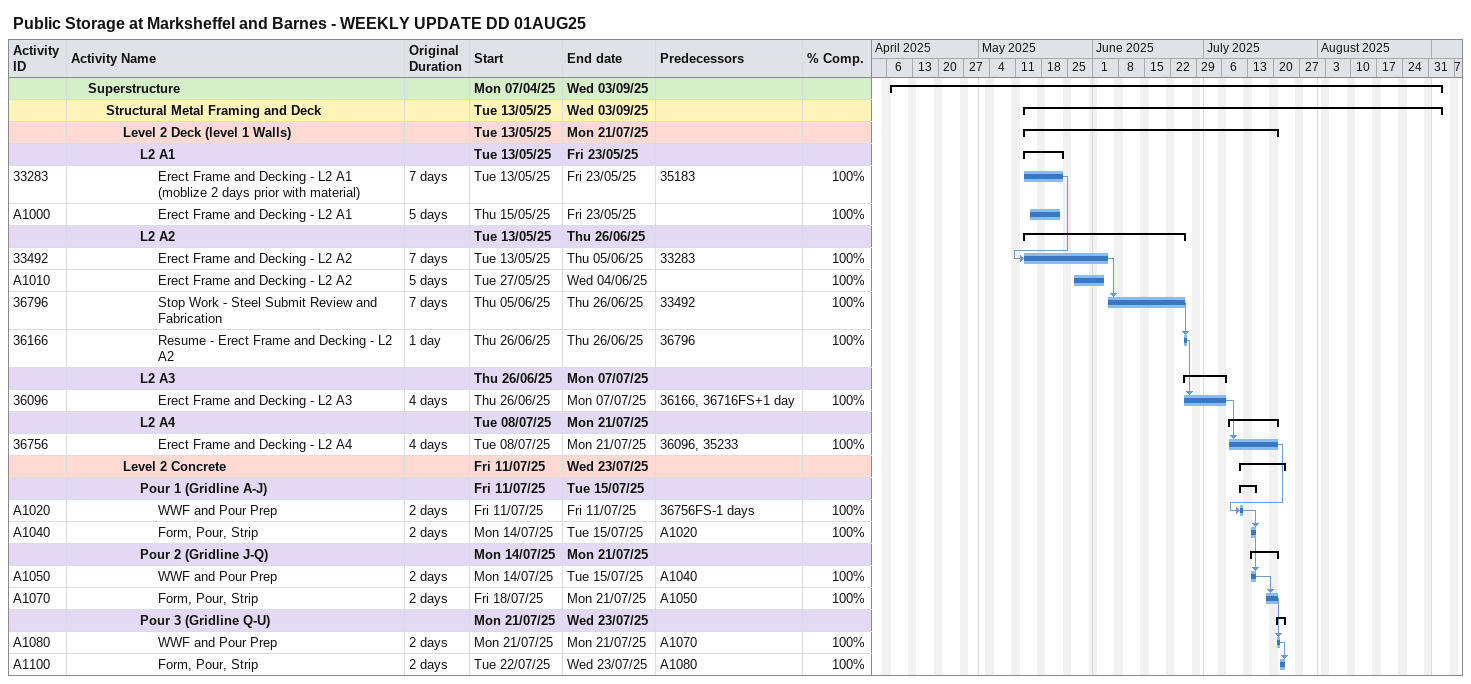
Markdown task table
Public Storage at Marksheffel and Barnes - WEEKLY UPDATE DD 01AUG25

| ID | Level | Task | Original duration | Start | Finish | Predecessors | % complete |
|---|---|---|---|---|---|---|---|
|  | 2 | **Superstructure** |  | 2025-04-07 | 2025-09-03 |  |  |
|  | 3 | **Structural Metal Framing and Deck** |  | 2025-05-13 | 2025-09-03 |  |  |
|  | 4 | **Level 2 Deck (level 1 Walls)** |  | 2025-05-13 | 2025-07-21 |  |  |
|  | 5 | **L2 A1** |  | 2025-05-13 | 2025-05-23 |  |  |
| 33283 | 6 | Erect Frame and Decking - L2 A1 (moblize 2 days prior with material) | 7d | 2025-05-13 | 2025-05-23 | 35183 | 100 |
| A1000 | 6 | Erect Frame and Decking - L2 A1 | 5d | 2025-05-15 | 2025-05-23 |  | 100 |
|  | 5 | **L2 A2** |  | 2025-05-13 | 2025-06-26 |  |  |
| 33492 | 6 | Erect Frame and Decking - L2 A2 | 7d | 2025-05-13 | 2025-06-05 | 33283 | 100 |
| A1010 | 6 | Erect Frame and Decking - L2 A2 | 5d | 2025-05-27 | 2025-06-04 |  | 100 |
| 36796 | 6 | Stop Work - Steel Submit Review and Fabrication | 7d | 2025-06-05 | 2025-06-26 | 33492 | 100 |
| 36166 | 6 | Resume - Erect Frame and Decking - L2 A2 | 1d | 2025-06-26 | 2025-06-26 | 36796 | 100 |
|  | 5 | **L2 A3** |  | 2025-06-26 | 2025-07-07 |  |  |
| 36096 | 6 | Erect Frame and Decking - L2 A3 | 4d | 2025-06-26 | 2025-07-07 | 36166, 36716FS+1d | 100 |
|  | 5 | **L2 A4** |  | 2025-07-08 | 2025-07-21 |  |  |
| 36756 | 6 | Erect Frame and Decking - L2 A4 | 4d | 2025-07-08 | 2025-07-21 | 36096, 35233 | 100 |
|  | 4 | **Level 2 Concrete** |  | 2025-07-11 | 2025-07-23 |  |  |
|  | 5 | **Pour 1 (Gridline A-J)** |  | 2025-07-11 | 2025-07-15 |  |  |
| A1020 | 6 | WWF and Pour Prep | 2d | 2025-07-11 | 2025-07-11 | 36756FS-1d | 100 |
| A1040 | 6 | Form, Pour, Strip | 2d | 2025-07-14 | 2025-07-15 | A1020 | 100 |
|  | 5 | **Pour 2 (Gridline J-Q)** |  | 2025-07-14 | 2025-07-21 |  |  |
| A1050 | 6 | WWF and Pour Prep | 2d | 2025-07-14 | 2025-07-15 | A1040 | 100 |
| A1070 | 6 | Form, Pour, Strip | 2d | 2025-07-18 | 2025-07-21 | A1050 | 100 |
|  | 5 | **Pour 3 (Gridline Q-U)** |  | 2025-07-21 | 2025-07-23 |  |  |
| A1080 | 6 | WWF and Pour Prep | 2d | 2025-07-21 | 2025-07-21 | A1070 | 100 |
| A1100 | 6 | Form, Pour, Strip | 2d | 2025-07-22 | 2025-07-23 | A1080 | 100 |
